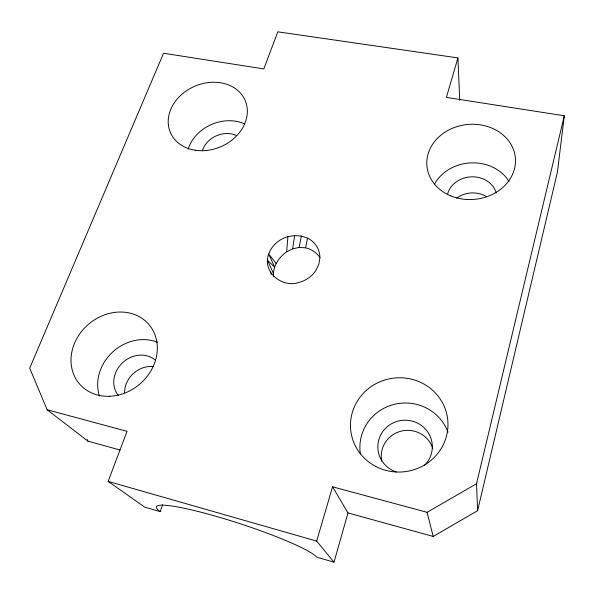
<?xml version="1.0" encoding="UTF-8"?>
<svg xmlns="http://www.w3.org/2000/svg" width="594" height="594" viewBox="0 0 594 594"><rect width="100%" height="100%" fill="white"/><g stroke="black" fill="none" stroke-linecap="round" stroke-linejoin="round"><path stroke-width="0.89" d="M273.5 276.396C272.646 266.52 278.764 257.291 286.642 251.811L287.919 236.627L294.661 235.551L301.336 236.063L307.514 238.142A26.619 23.522 -21.6 0 1 319.876 258.204L318.755 264.478L315.904 270.426A26.619 23.522 -21.6 0 1 299.339 282.365C282.402 288.498 261.791 272.082 268.718 254.046A26.619 23.522 -21.6 0 1 287.919 236.627M120.092 450.022L87.957 441.149L47.156 409.771L29.7 368.169L163.55 53.26L263.818 68.904L277.814 31.824L457.937 57.915L446.391 97.394L564.3 115.785L557.402 172.163L477.591 510.699L433.219 536.456L347.987 512.926L332.551 486.805L316.676 541.104L334.014 562.176L347.987 512.926M286.642 251.811L292.664 248.819L294.661 235.551M292.664 248.819L299.124 247.438L301.336 236.063M319.951 257.573C316.647 252.599 311.375 249.235 305.606 247.817L307.514 238.142M477.591 510.699L476.529 483.739L564.3 115.785M47.156 409.771L127.042 431.333L108.145 481.392L144.684 507.105L160.209 511.62L162.682 504.633M332.551 486.805L427.086 512.325L476.529 483.739M299.124 247.438L305.606 247.817M108.145 481.392L316.676 541.104M334.014 562.176L316.862 557.187A84.927 9.927 18.1 0 0 218.25 516.958A84.927 9.927 18.1 0 0 160.209 511.62M276.232 263.595L268.718 254.046L274.643 267.181L267.478 260.239L273.277 273.121M270.277 272.097L271.361 274.48M87.229 439.478L87.957 441.149M427.086 512.325L433.219 536.456M457.937 57.915L459.711 100.208M381.712 461.1A26.403 25.846 -0.2 0 1 401.061 431.162A26.403 25.846 -0.2 0 1 432.766 448.255M456.682 198.158A24.25 21.065 -3.9 0 1 486.657 196.733M124.554 392.537A24.889 21.971 -42.1 0 1 153.178 366.52M396.243 471.94A27.25 26.574 -3.2 0 1 380.888 434.6A27.25 26.574 -3.2 0 1 421.064 425.215A27.25 26.574 -3.2 0 1 424.524 465.325M118.355 395.47A25.639 22.475 -41.5 0 1 122.505 362.778A25.639 22.475 -41.5 0 1 155.665 360.461M360.365 453.89A45.419 44.298 -3.1 0 1 394.201 404.38A45.419 44.298 -3.1 0 1 447.995 432.128M99.458 396.079A42.738 37.474 -41.6 0 1 112.57 352.108A42.738 37.474 -41.6 0 1 157.662 342.337M202.361 150.869A22.973 19.008 -23.3 0 1 236.457 135.484M188.172 149.161A38.283 31.69 -23.3 0 1 244.698 123.923M447.676 193.748A24.963 21.518 -4.4 0 1 472.015 176.826A24.963 21.518 -4.4 0 1 496.205 192.968M434.355 184.437A41.61 35.87 -4.3 0 1 471.139 162.882A41.61 35.87 -4.3 0 1 509.006 181.474M375.809 466.483A48.79 47.126 -7.6 0 0 447.965 423.418A48.79 47.126 -7.6 0 0 373.886 384.853A48.79 47.126 -7.6 0 0 375.809 466.483M109.786 396.272A45.693 39.404 -40.3 0 0 153.549 331.511A45.693 39.404 -40.3 0 0 79.158 334.719A45.693 39.404 -40.3 0 0 109.786 396.272M195.196 150.223A40.674 32.922 -23.2 0 0 246.555 104.648A40.674 32.922 -23.2 0 0 181.564 94.58A40.674 32.922 -23.2 0 0 195.196 150.223M450.913 195.946A44.416 37.593 -5.3 0 0 515.444 158.865A44.416 37.593 -5.3 0 0 447.052 130.94A44.416 37.593 -5.3 0 0 450.913 195.946"/></g></svg>
